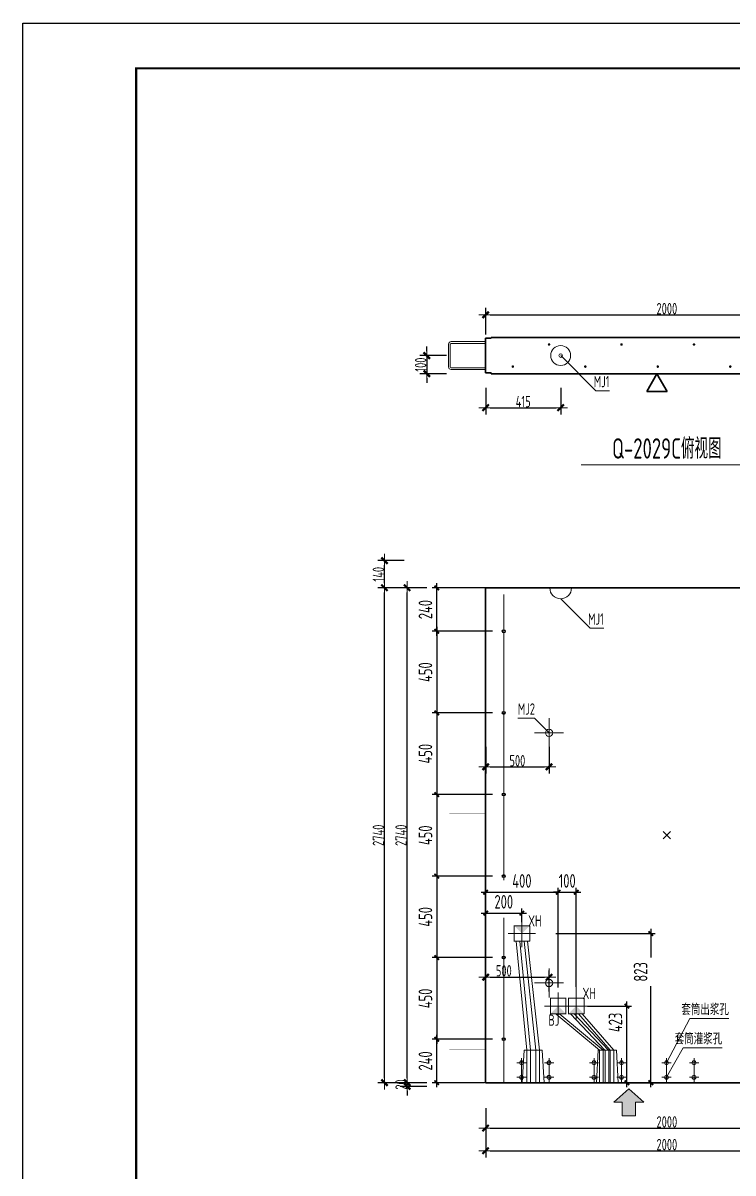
# Model space of a CAD drawing. Extents: x -85320 to 1679916, y -1321939 to 627.
# Drawn here: x 1261140 to 1276814, y -851246 to -825871 of the extents above; entities that cross this region are included whole.
import ezdxf
from ezdxf.enums import TextEntityAlignment as Align

# ---------------------------------------------------------------- set-up
doc = ezdxf.new("R2010")
doc.units = 0
doc.header["$LTSCALE"] = 1000
doc.linetypes.add('DOTE', pattern=[2.42, 2, -0.2, 0.02, -0.2])
for name, color, linetype in [('BORDER', 7, 'Continuous'), ('DIAN BOX', 7, 'Continuous'), ('S_WALL', 9, 'Continuous'), ('打印线框', 7, 'Continuous'), ('拉模', 7, 'Continuous')]:
    doc.layers.add(name, color=color, linetype=linetype)
for name, color, linetype, lineweight in [('WCOL', 7, 'Continuous', 0), ('参数表文字', 7, 'Continuous', 18), ('手孔', 6, 'Continuous', 0), ('直线', 7, 'Continuous', 18), ('预制墙图名', 7, 'Continuous', 18), ('预制墙埋件', 8, 'Continuous', 18), ('预制墙墙身水平筋', 130, 'Continuous', 18), ('预制墙墙身纵向受力筋', 1, 'Continuous', 18), ('预制墙详图标注', 3, 'Continuous', 18), ('预制墙详图轮廓', 3, 'Continuous', 35)]:
    doc.layers.add(name, color=color, linetype=linetype, lineweight=lineweight)
doc.styles.add('TSSD_Dimension', font='tssdeng.shx', dxfattribs={"width": 0.7, "bigfont": 'hztxt.shx'})
doc.styles.add('TSSD_Rein', font='Tssdeng.shx', dxfattribs={"width": 0.7, "bigfont": 'hztxt.shx'})
doc.styles.add('样式 1', font='yjkeng.shx', dxfattribs={"width": 0.7, "bigfont": 'yjkchn.shx'})
doc.styles.add('样式 2', font='yjkeng.shx', dxfattribs={"width": 0.7, "bigfont": 'yjkchn.shx'})
doc.dimstyles.new('标注', dxfattribs={"dimtxt": 300, "dimasz": 100, "dimexe": 100, "dimexo": 250, "dimgap": 100, "dimtad": 1, "dimdec": 0, "dimlfac": 0.25, "dimzin": 0, "dimdsep": 46, "dimtxsty": 'TSSD_Dimension', "dimblk": 'ARCHTICK', "dimcen": 0, "dimdle": 100, "dimclrt": 7, "dimadec": 0, "dimazin": 0, "dimtfac": 1, "dimtdec": 0, "dimtix": 1, "dimtmove": 2, "dimatfit": 3, "dimfxl": 1, "dimtolj": 1, "dimtzin": 0, "dimarcsym": 0})
doc.dimstyles.new('盈建科结构', dxfattribs={"dimscale": 100, "dimtxt": 2.5, "dimasz": 1, "dimexe": 1.5, "dimexo": 0.625, "dimgap": 0.1, "dimtad": 1, "dimdec": 0, "dimrnd": 1, "dimzin": 0, "dimdsep": 46, "dimtxsty": '样式 1', "dimblk": '_yjkbk', "dimblk1": 'ARCHTICK', "dimblk2": 'ARCHTICK', "dimcen": 0.09, "dimadec": 0, "dimazin": 0, "dimtfac": 1, "dimtdec": 4, "dimtix": 1, "dimtmove": 2, "dimatfit": 3, "dimfxl": 1, "dimtolj": 1, "dimtzin": 0, "dimarcsym": 0})

# ---------------------------------------------------------------- blocks, each defined once
blk = doc.blocks.new('_yjkbk')
blk.add_line((-1, 0), (1.5, 0))
blk.add_lwpolyline([(-0.7, -0.7, 0.5, 0.5, 0), (0.7, 0.7, 0.5, 0.5, 0)], format="xyseb")
blk = doc.blocks.new('*D1529')
at = {"layer": 'Defpoints', "color": 0, "transparency": 16777216}
for p in [(1271354, -849754), (1279354, -849754), (1279354, -850254)]:
    blk.add_point(p, dxfattribs=at)
at = {"layer": '预制墙详图标注', "color": 0, "lineweight": -2, "transparency": 16777216}
for p, q in [((1271354, -849816), (1271354, -850404)), ((1279354, -849816), (1279354, -850404)), ((1271454, -850254), (1279254, -850254))]:
    blk.add_line(p, q, dxfattribs=at)
at = {"layer": '预制墙详图标注', "color": 0, "lineweight": -2, "transparency": 16777216, "xscale": 100, "yscale": 100, "zscale": 100, "rotation": 180}
blk.add_blockref('_yjkbk', (1271354, -850254), dxfattribs=at)
at = {"layer": '预制墙详图标注', "color": 0, "lineweight": -2, "transparency": 16777216, "xscale": 100, "yscale": 100, "zscale": 100}
blk.add_blockref('_yjkbk', (1279354, -850254), dxfattribs=at)
at = {"layer": '预制墙详图标注', "color": 0, "transparency": 16777216, "insert": (1275354, -850244), "char_height": 250, "attachment_point": 8, "style": '样式 1'}
blk.add_mtext('\\A1;2000', dxfattribs=at)
blk = doc.blocks.new('_ArchTick')
at = {"color": 0, "linetype": 'ByBlock', "const_width": 0.4}
blk.add_lwpolyline([(-0.5, -0.5), (0.5, 0.5)], dxfattribs=at)
blk = doc.blocks.new('*D1530')
at = {"layer": 'Defpoints', "color": 0, "transparency": 16777216}
for p in [(1271354, -850254), (1279354, -850254), (1279354, -850754)]:
    blk.add_point(p, dxfattribs=at)
at = {"layer": '预制墙详图标注', "color": 0, "lineweight": -2, "transparency": 16777216}
for p, q in [((1271354, -850316), (1271354, -850904)), ((1279354, -850316), (1279354, -850904)), ((1271454, -850754), (1279254, -850754))]:
    blk.add_line(p, q, dxfattribs=at)
at = {"layer": '预制墙详图标注', "color": 0, "lineweight": -2, "transparency": 16777216, "xscale": 100, "yscale": 100, "zscale": 100, "rotation": 180}
blk.add_blockref('_yjkbk', (1271354, -850754), dxfattribs=at)
at = {"layer": '预制墙详图标注', "color": 0, "lineweight": -2, "transparency": 16777216, "xscale": 100, "yscale": 100, "zscale": 100}
blk.add_blockref('_yjkbk', (1279354, -850754), dxfattribs=at)
at = {"layer": '预制墙详图标注', "color": 0, "transparency": 16777216, "insert": (1275354, -850744), "char_height": 250, "attachment_point": 8, "style": '样式 1'}
blk.add_mtext('\\A1;2000', dxfattribs=at)
blk = doc.blocks.new('*D1531')
at = {"layer": 'Defpoints', "color": 0, "transparency": 16777216}
for p in [(1269620, -849254), (1270120, -849254), (1270120, -849334)]:
    blk.add_point(p, dxfattribs=at)
at = {"layer": '预制墙详图标注', "color": 0, "lineweight": -2, "transparency": 16777216}
for p, q in [((1270058, -849254), (1269470, -849254)), ((1269620, -849154), (1269620, -849054)), ((1269620, -849334), (1269620, -849254)), ((1270058, -849334), (1269470, -849334)), ((1269620, -849434), (1269620, -849534))]:
    blk.add_line(p, q, dxfattribs=at)
at = {"layer": '预制墙详图标注', "color": 0, "lineweight": -2, "transparency": 16777216, "xscale": 100, "yscale": 100, "zscale": 100}
for p, rotation in [((1269620, -849254), 270), ((1269620, -849334), 90)]:
    blk.add_blockref('_yjkbk', p, dxfattribs=dict(at, rotation=rotation))
at = {"layer": '预制墙详图标注', "color": 0, "transparency": 16777216, "insert": (1269610, -849294), "char_height": 250, "attachment_point": 8, "rotation": 90, "style": '样式 1'}
blk.add_mtext('\\A1;20', dxfattribs=at)
blk = doc.blocks.new('*D1534')
at = {"layer": 'Defpoints', "color": 0, "transparency": 16777216}
for p in [(1270554, -833209), (1270054, -833609), (1270554, -833609)]:
    blk.add_point(p, dxfattribs=at)
at = {"layer": '预制墙详图标注', "color": 0, "lineweight": -2, "transparency": 16777216}
for p, q in [((1270054, -833109), (1270054, -833009)), ((1270491, -833209), (1269904, -833209)), ((1270054, -833209), (1270054, -833609)), ((1270491, -833609), (1269904, -833609)), ((1270054, -833709), (1270054, -833809))]:
    blk.add_line(p, q, dxfattribs=at)
at = {"layer": '预制墙详图标注', "color": 0, "lineweight": -2, "transparency": 16777216, "xscale": 100, "yscale": 100, "zscale": 100}
for p, rotation in [((1270054, -833209), 270), ((1270054, -833609), 90)]:
    blk.add_blockref('_yjkbk', p, dxfattribs=dict(at, rotation=rotation))
at = {"layer": '预制墙详图标注', "color": 0, "transparency": 16777216, "insert": (1270044, -833409), "char_height": 250, "attachment_point": 8, "rotation": 90, "style": '样式 1'}
blk.add_mtext('\\A1;100', dxfattribs=at)
blk = doc.blocks.new('*D1536')
at = {"layer": 'Defpoints', "color": 0, "transparency": 16777216}
for p in [(1271354, -833859), (1273010, -833859), (1273010, -834359)]:
    blk.add_point(p, dxfattribs=at)
at = {"layer": '预制墙详图标注', "color": 0, "lineweight": -2, "transparency": 16777216}
for p, q in [((1271354, -833921), (1271354, -834509)), ((1273010, -833921), (1273010, -834509)), ((1271454, -834359), (1272910, -834359))]:
    blk.add_line(p, q, dxfattribs=at)
at = {"layer": '预制墙详图标注', "color": 0, "lineweight": -2, "transparency": 16777216, "xscale": 100, "yscale": 100, "zscale": 100, "rotation": 180}
blk.add_blockref('_yjkbk', (1271354, -834359), dxfattribs=at)
at = {"layer": '预制墙详图标注', "color": 0, "lineweight": -2, "transparency": 16777216, "xscale": 100, "yscale": 100, "zscale": 100}
blk.add_blockref('_yjkbk', (1273010, -834359), dxfattribs=at)
at = {"layer": '预制墙详图标注', "color": 0, "transparency": 16777216, "insert": (1272182, -834349), "char_height": 250, "attachment_point": 8, "style": '样式 1'}
blk.add_mtext('\\A1;415', dxfattribs=at)
blk = doc.blocks.new('*D1538')
at = {"layer": 'Defpoints', "color": 0, "transparency": 16777216}
for p in [(1279354, -832309), (1271354, -832809), (1279354, -832809)]:
    blk.add_point(p, dxfattribs=at)
at = {"layer": '预制墙详图标注', "color": 0, "lineweight": -2, "transparency": 16777216}
for p, q in [((1271354, -832746), (1271354, -832159)), ((1279354, -832746), (1279354, -832159)), ((1271454, -832309), (1279254, -832309))]:
    blk.add_line(p, q, dxfattribs=at)
at = {"layer": '预制墙详图标注', "color": 0, "lineweight": -2, "transparency": 16777216, "xscale": 100, "yscale": 100, "zscale": 100, "rotation": 180}
blk.add_blockref('_yjkbk', (1271354, -832309), dxfattribs=at)
at = {"layer": '预制墙详图标注', "color": 0, "lineweight": -2, "transparency": 16777216, "xscale": 100, "yscale": 100, "zscale": 100}
blk.add_blockref('_yjkbk', (1279354, -832309), dxfattribs=at)
at = {"layer": '预制墙详图标注', "color": 0, "transparency": 16777216, "insert": (1275354, -832299), "char_height": 250, "attachment_point": 8, "style": '样式 1'}
blk.add_mtext('\\A1;2000', dxfattribs=at)
blk = doc.blocks.new('*D1515')
at = {"layer": 'Defpoints', "color": 0, "transparency": 16777216}
for p in [(1273354, -847562), (1274471, -847562), (1275634, -849254)]:
    blk.add_point(p, dxfattribs=at)
at = {"layer": 'WCOL', "color": 0, "lineweight": -2, "transparency": 16777216}
for p, q in [((1274471, -849354), (1274471, -847462)), ((1273604, -847562), (1274571, -847562)), ((1275384, -849254), (1274371, -849254))]:
    blk.add_line(p, q, dxfattribs=at)
at = {"layer": 'WCOL', "color": 0, "lineweight": -2, "transparency": 16777216, "xscale": 100, "yscale": 100, "zscale": 100}
for p, rotation in [((1274471, -847562), 90), ((1274471, -849254), 270)]:
    blk.add_blockref('_ArchTick', p, dxfattribs=dict(at, rotation=rotation))
at = {"layer": 'WCOL', "color": 7, "transparency": 16777216, "insert": (1274218, -847923), "char_height": 300, "attachment_point": 5, "rotation": 90, "style": 'TSSD_Dimension'}
blk.add_mtext('\\A1;423', dxfattribs=at)
blk = doc.blocks.new('*D1516')
at = {"layer": 'Defpoints', "color": 0, "transparency": 16777216}
for p in [(1272954, -845051), (1271354, -845970), (1272954, -847402)]:
    blk.add_point(p, dxfattribs=at)
at = {"layer": 'WCOL', "color": 0, "lineweight": -2, "transparency": 16777216}
for p, q in [((1271354, -845720), (1271354, -844951)), ((1272954, -847152), (1272954, -844951)), ((1271254, -845051), (1273054, -845051))]:
    blk.add_line(p, q, dxfattribs=at)
at = {"layer": 'WCOL', "color": 0, "lineweight": -2, "transparency": 16777216, "xscale": 100, "yscale": 100, "zscale": 100, "rotation": 180}
blk.add_blockref('_ArchTick', (1271354, -845051), dxfattribs=at)
at = {"layer": 'WCOL', "color": 0, "lineweight": -2, "transparency": 16777216, "xscale": 100, "yscale": 100, "zscale": 100}
blk.add_blockref('_ArchTick', (1272954, -845051), dxfattribs=at)
at = {"layer": 'WCOL', "color": 7, "transparency": 16777216, "insert": (1272154, -844801), "char_height": 300, "attachment_point": 5, "style": 'TSSD_Dimension'}
blk.add_mtext('\\A1;400', dxfattribs=at)
blk = doc.blocks.new('*D1562')
at = {"layer": 'Defpoints', "color": 0, "transparency": 16777216}
for p in [(1272154, -845512), (1272154, -845962), (1271354, -846083)]:
    blk.add_point(p, dxfattribs=at)
at = {"layer": 'WCOL', "color": 0, "lineweight": -2, "transparency": 16777216}
for p, q in [((1271354, -845833), (1271354, -845412)), ((1272154, -845712), (1272154, -845412)), ((1271254, -845512), (1272254, -845512))]:
    blk.add_line(p, q, dxfattribs=at)
at = {"layer": 'WCOL', "color": 0, "lineweight": -2, "transparency": 16777216, "xscale": 100, "yscale": 100, "zscale": 100, "rotation": 180}
blk.add_blockref('_ArchTick', (1271354, -845512), dxfattribs=at)
at = {"layer": 'WCOL', "color": 0, "lineweight": -2, "transparency": 16777216, "xscale": 100, "yscale": 100, "zscale": 100}
blk.add_blockref('_ArchTick', (1272154, -845512), dxfattribs=at)
at = {"layer": 'WCOL', "color": 7, "transparency": 16777216, "insert": (1271754, -845262), "char_height": 300, "attachment_point": 5, "style": 'TSSD_Dimension'}
blk.add_mtext('\\A1;200', dxfattribs=at)
blk = doc.blocks.new('*D1563')
at = {"layer": 'Defpoints', "color": 0, "transparency": 16777216}
for p in [(1272656, -845962), (1274999, -845962), (1272656, -849254)]:
    blk.add_point(p, dxfattribs=at)
at = {"layer": 'WCOL', "color": 0, "lineweight": -2, "transparency": 16777216}
for p, q in [((1272906, -845962), (1275099, -845962)), ((1274999, -845862), (1274999, -846491)), ((1274999, -849354), (1274999, -847127)), ((1272906, -849254), (1275099, -849254))]:
    blk.add_line(p, q, dxfattribs=at)
at = {"layer": 'WCOL', "color": 0, "lineweight": -2, "transparency": 16777216, "xscale": 100, "yscale": 100, "zscale": 100}
for p, rotation in [((1274999, -845962), 90), ((1274999, -849254), 270)]:
    blk.add_blockref('_ArchTick', p, dxfattribs=dict(at, rotation=rotation))
at = {"layer": 'WCOL', "color": 7, "transparency": 16777216, "insert": (1274775, -846809), "char_height": 300, "attachment_point": 5, "rotation": 90, "style": 'TSSD_Dimension'}
blk.add_mtext('\\A1;823', dxfattribs=at)
blk = doc.blocks.new('线盒反')
at = {"layer": 'DIAN BOX'}
h = blk.add_hatch(color=256, dxfattribs=at)
h.dxf.hatch_style = 1
h.paths.add_polyline_path([(1384986, -744413), (1384814, -744241), (1385158, -744241)])
at = {"color": 6, "const_width": 20}
blk.add_lwpolyline([(1384814, -744241), (1384814, -744241), (1385158, -744241), (1385158, -744585), (1384814, -744585), (1384814, -744241)], dxfattribs=at)
at = {"layer": 'WCOL', "color": 4, "linetype": 'DOTE'}
for p, q in [((1384986, -744712), (1384986, -744113)), ((1385286, -744413), (1384687, -744413))]:
    blk.add_line(p, q, dxfattribs=at)
at = {"layer": 'WCOL', "color": 5}
blk.add_lwpolyline([(1385158, -744585), (1384814, -744585), (1384814, -744241), (1385158, -744241)], close=True, dxfattribs=at)
blk = doc.blocks.new('线盒')
at = {"layer": 'DIAN BOX'}
h = blk.add_hatch(color=256, dxfattribs=at)
h.dxf.hatch_style = 1
h.paths.add_polyline_path([(1465682, -670175), (1465854, -670347), (1465510, -670347)])
at = {"color": 6, "const_width": 20}
blk.add_lwpolyline([(1465510, -670003), (1465854, -670003), (1465854, -670347), (1465510, -670347), (1465510, -670003)], dxfattribs=at)
at = {"layer": 'WCOL', "color": 4, "linetype": 'DOTE'}
for p, q in [((1465682, -670475), (1465682, -669876)), ((1465383, -670175), (1465982, -670175))]:
    blk.add_line(p, q, dxfattribs=at)
at = {"layer": 'WCOL', "color": 5}
blk.add_lwpolyline([(1465510, -670347), (1465854, -670347), (1465854, -670003), (1465510, -670003)], close=True, dxfattribs=at)
blk = doc.blocks.new('*D2033')
at = {"layer": 'Defpoints', "color": 0, "transparency": 16777216}
for p in [(1271354, -841784), (1272754, -841784), (1272754, -842284)]:
    blk.add_point(p, dxfattribs=at)
at = {"layer": '预制墙详图标注', "color": 0, "lineweight": -2, "transparency": 16777216}
for p, q in [((1271354, -841846), (1271354, -842434)), ((1272754, -841846), (1272754, -842434)), ((1271454, -842284), (1272654, -842284))]:
    blk.add_line(p, q, dxfattribs=at)
at = {"layer": '预制墙详图标注', "color": 0, "lineweight": -2, "transparency": 16777216, "xscale": 100, "yscale": 100, "zscale": 100, "rotation": 180}
blk.add_blockref('_yjkbk', (1271354, -842284), dxfattribs=at)
at = {"layer": '预制墙详图标注', "color": 0, "lineweight": -2, "transparency": 16777216, "xscale": 100, "yscale": 100, "zscale": 100}
blk.add_blockref('_yjkbk', (1272754, -842284), dxfattribs=at)
at = {"layer": '预制墙详图标注', "color": 0, "transparency": 16777216, "insert": (1272054, -842274), "char_height": 250, "attachment_point": 8, "style": '样式 1'}
blk.add_mtext('\\A1;500', dxfattribs=at)
blk = doc.blocks.new('*D2034')
at = {"layer": 'Defpoints', "color": 0, "transparency": 16777216}
for p in [(1272754, -846926), (1271354, -847304), (1272754, -847304)]:
    blk.add_point(p, dxfattribs=at)
at = {"layer": '预制墙详图标注', "color": 0, "lineweight": -2, "transparency": 16777216}
for p, q in [((1271354, -847241), (1271354, -846776)), ((1271454, -846926), (1272654, -846926)), ((1272754, -847241), (1272754, -846776))]:
    blk.add_line(p, q, dxfattribs=at)
at = {"layer": '预制墙详图标注', "color": 0, "lineweight": -2, "transparency": 16777216, "xscale": 100, "yscale": 100, "zscale": 100, "rotation": 180}
blk.add_blockref('_yjkbk', (1271354, -846926), dxfattribs=at)
at = {"layer": '预制墙详图标注', "color": 0, "lineweight": -2, "transparency": 16777216, "xscale": 100, "yscale": 100, "zscale": 100}
blk.add_blockref('_yjkbk', (1272754, -846926), dxfattribs=at)
at = {"layer": '预制墙详图标注', "color": 0, "transparency": 16777216, "insert": (1271754, -846910), "char_height": 250, "attachment_point": 8, "style": '样式 1'}
blk.add_mtext('\\A1;500', dxfattribs=at)
blk = doc.blocks.new('*D2241')
at = {"layer": 'Defpoints', "color": 0, "transparency": 16777216}
for p in [(1269620, -838334), (1270120, -838334), (1270120, -849254)]:
    blk.add_point(p, dxfattribs=at)
at = {"layer": '预制墙详图标注', "color": 0, "lineweight": -2, "transparency": 16777216}
for p, q in [((1270058, -838334), (1269470, -838334)), ((1269620, -849154), (1269620, -838434)), ((1270058, -849254), (1269470, -849254))]:
    blk.add_line(p, q, dxfattribs=at)
at = {"layer": '预制墙详图标注', "color": 0, "lineweight": -2, "transparency": 16777216, "xscale": 100, "yscale": 100, "zscale": 100}
for p, rotation in [((1269620, -838334), 90), ((1269620, -849254), 270)]:
    blk.add_blockref('_yjkbk', p, dxfattribs=dict(at, rotation=rotation))
at = {"layer": '预制墙详图标注', "color": 0, "transparency": 16777216, "insert": (1269610, -843794), "char_height": 250, "attachment_point": 8, "rotation": 90, "style": '样式 1'}
blk.add_mtext('\\A1;2740', dxfattribs=at)
blk = doc.blocks.new('*D2242')
at = {"layer": 'Defpoints', "color": 0, "transparency": 16777216}
for p in [(1269120, -838334), (1269620, -838334), (1269620, -849254)]:
    blk.add_point(p, dxfattribs=at)
at = {"layer": '预制墙详图标注', "color": 0, "lineweight": -2, "transparency": 16777216}
for p, q in [((1269558, -838334), (1268970, -838334)), ((1269120, -849154), (1269120, -838434)), ((1269558, -849254), (1268970, -849254))]:
    blk.add_line(p, q, dxfattribs=at)
at = {"layer": '预制墙详图标注', "color": 0, "lineweight": -2, "transparency": 16777216, "xscale": 100, "yscale": 100, "zscale": 100}
for p, rotation in [((1269120, -838334), 90), ((1269120, -849254), 270)]:
    blk.add_blockref('_yjkbk', p, dxfattribs=dict(at, rotation=rotation))
at = {"layer": '预制墙详图标注', "color": 0, "transparency": 16777216, "insert": (1269110, -843794), "char_height": 250, "attachment_point": 8, "rotation": 90, "style": '样式 1'}
blk.add_mtext('\\A1;2740', dxfattribs=at)
blk = doc.blocks.new('*D2243')
at = {"layer": 'Defpoints', "color": 0, "transparency": 16777216}
for p in [(1269120, -837734), (1269620, -837734), (1269620, -838334)]:
    blk.add_point(p, dxfattribs=at)
at = {"layer": '预制墙详图标注', "color": 0, "lineweight": -2, "transparency": 16777216}
for p, q in [((1269558, -837734), (1268970, -837734)), ((1269120, -838234), (1269120, -837834)), ((1269558, -838334), (1268970, -838334))]:
    blk.add_line(p, q, dxfattribs=at)
at = {"layer": '预制墙详图标注', "color": 0, "lineweight": -2, "transparency": 16777216, "xscale": 100, "yscale": 100, "zscale": 100}
for p, rotation in [((1269120, -837734), 90), ((1269120, -838334), 270)]:
    blk.add_blockref('_yjkbk', p, dxfattribs=dict(at, rotation=rotation))
at = {"layer": '预制墙详图标注', "color": 0, "transparency": 16777216, "insert": (1269110, -838034), "char_height": 250, "attachment_point": 8, "rotation": 90, "style": '样式 1'}
blk.add_mtext('\\A1;140', dxfattribs=at)
blk = doc.blocks.new('图框1')
at = {"layer": 'BORDER', "const_width": 50}
blk.add_lwpolyline([(1377779, -823089), (1377779, -783089), (1433679, -783089), (1433679, -823089)], close=True, dxfattribs=at)
blk = doc.blocks.new('闭口左')
at = {"layer": '预制墙墙身水平筋', "color": 4}
for p, q in [((1032894, -832503), (1032894, -832999)), ((1032934, -832503), (1032934, -832999))]:
    blk.add_line(p, q, dxfattribs=at)
at = {"layer": '预制墙墙身水平筋', "lineweight": 18}
for p, q in [((1032954, -832443), (1033714, -832443)), ((1032954, -832443), (1033714, -832443)), ((1032954, -832443), (1033714, -832443)), ((1032954, -832443), (1033714, -832443)), ((1032954, -832443), (1033714, -832443)), ((1032954, -832443), (1033714, -832443)), ((1032954, -832443), (1033714, -832443)), ((1032954, -832443), (1033714, -832443)), ((1032954, -832443), (1033714, -832443)), ((1032954, -832443), (1033714, -832443)), ((1032954, -832443), (1033714, -832443)), ((1032954, -832443), (1033714, -832443)), ((1032954, -832443), (1033714, -832443)), ((1032954, -832443), (1033714, -832443)), ((1032954, -832443), (1033714, -832443)), ((1033714, -832483), (1032954, -832483)), ((1033714, -832483), (1032954, -832483)), ((1033714, -832483), (1032954, -832483)), ((1033714, -832483), (1032954, -832483)), ((1033714, -832483), (1032954, -832483)), ((1033714, -832483), (1032954, -832483)), ((1033714, -832483), (1032954, -832483)), ((1033714, -832483), (1032954, -832483)), ((1033714, -832483), (1032954, -832483)), ((1033714, -832483), (1032954, -832483)), ((1033714, -832483), (1032954, -832483)), ((1033714, -832483), (1032954, -832483)), ((1033714, -832483), (1032954, -832483)), ((1033714, -832483), (1032954, -832483)), ((1033714, -832483), (1032954, -832483)), ((1032954, -833019), (1033714, -833019)), ((1033714, -833059), (1032954, -833059))]:
    blk.add_line(p, q, dxfattribs=at)
for centre, radius, start, end in [((1032954, -832503), 60, 90, 180), ((1032954, -832503), 60, 90, 180), ((1032954, -832503), 60, 90, 180), ((1032954, -832503), 60, 90, 180), ((1032954, -832503), 60, 90, 180), ((1032954, -832503), 60, 90, 180), ((1032954, -832503), 60, 90, 180), ((1032954, -832503), 60, 90, 180), ((1032954, -832503), 60, 90, 180), ((1032954, -832503), 60, 90, 180), ((1032954, -832503), 60, 90, 180), ((1032954, -832503), 60, 90, 180), ((1032954, -832503), 60, 90, 180), ((1032954, -832503), 60, 90, 180), ((1032954, -832503), 20, 90, 180), ((1032954, -832503), 20, 90, 180), ((1032954, -832503), 20, 90, 180), ((1032954, -832503), 20, 90, 180), ((1032954, -832503), 20, 90, 180), ((1032954, -832503), 20, 90, 180), ((1032954, -832503), 20, 90, 180), ((1032954, -832503), 20, 90, 180), ((1032954, -832503), 20, 90, 180), ((1032954, -832503), 20, 90, 180), ((1032954, -832503), 20, 90, 180), ((1032954, -832503), 20, 90, 180), ((1032954, -832503), 20, 90, 180), ((1032954, -832503), 20, 90, 180), ((1032954, -832999), 60, 180, 270), ((1032954, -832999), 20, 180, 270)]:
    blk.add_arc(centre, radius, start, end, dxfattribs=at)
blk = doc.blocks.new('手孔')
at = {"layer": '手孔', "color": 6}
blk.add_lwpolyline([(1383436, -746221), (1383916, -746221), (1383876, -745501), (1383476, -745501)], close=True, dxfattribs=at)
at = {"layer": '手孔', "color": 4}
for points in [[(1383538, -746221), (1383618, -746221), (1383618, -745501), (1383538, -745501)], [(1383817, -746221), (1383737, -746221), (1383737, -745501), (1383817, -745501)]]:
    blk.add_lwpolyline(points, close=True, dxfattribs=at)
blk = doc.blocks.new('*D3038')
at = {"layer": 'Defpoints', "color": 0, "transparency": 16777216}
for p in [(1273354, -845051), (1272954, -847402), (1273354, -847390)]:
    blk.add_point(p, dxfattribs=at)
at = {"layer": '预制墙墙身水平筋', "color": 0, "lineweight": -2, "transparency": 16777216}
for p, q in [((1272954, -847152), (1272954, -844951)), ((1273354, -847140), (1273354, -844951)), ((1272954, -845051), (1272854, -845051)), ((1272954, -845051), (1273354, -845051)), ((1273354, -845051), (1273454, -845051))]:
    blk.add_line(p, q, dxfattribs=at)
at = {"layer": '预制墙墙身水平筋', "color": 0, "lineweight": -2, "transparency": 16777216, "xscale": 100, "yscale": 100, "zscale": 100}
blk.add_blockref('_ArchTick', (1272954, -845051), dxfattribs=at)
at = {"layer": '预制墙墙身水平筋', "color": 0, "lineweight": -2, "transparency": 16777216, "xscale": 100, "yscale": 100, "zscale": 100, "rotation": 180}
blk.add_blockref('_ArchTick', (1273354, -845051), dxfattribs=at)
at = {"layer": '预制墙墙身水平筋', "color": 7, "transparency": 16777216, "insert": (1273154, -844801), "char_height": 300, "attachment_point": 5, "style": 'TSSD_Dimension'}
blk.add_mtext('\\A1;100', dxfattribs=at)
blk = doc.blocks.new('*D3265')
at = {"layer": 'Defpoints', "color": 0, "transparency": 16777216}
for p in [(1270274, -848294), (1271581, -848294), (1271581, -849254)]:
    blk.add_point(p, dxfattribs=at)
at = {"layer": '拉模', "color": 0, "lineweight": -2, "transparency": 16777216}
for p, q in [((1270274, -849354), (1270274, -848194)), ((1271331, -848294), (1270174, -848294)), ((1271331, -849254), (1270174, -849254))]:
    blk.add_line(p, q, dxfattribs=at)
at = {"layer": '拉模', "color": 0, "lineweight": -2, "transparency": 16777216, "xscale": 100, "yscale": 100, "zscale": 100}
for p, rotation in [((1270274, -848294), 90), ((1270274, -849254), 270)]:
    blk.add_blockref('_ArchTick', p, dxfattribs=dict(at, rotation=rotation))
at = {"layer": '拉模', "color": 7, "transparency": 16777216, "insert": (1270024, -848774), "char_height": 300, "attachment_point": 5, "rotation": 90, "style": 'TSSD_Dimension'}
blk.add_mtext('\\A1;240', dxfattribs=at)
blk = doc.blocks.new('*D3266')
at = {"layer": 'Defpoints', "color": 0, "transparency": 16777216}
for p in [(1271754, -846494), (1270274, -848294), (1271754, -848294)]:
    blk.add_point(p, dxfattribs=at)
at = {"layer": '拉模', "color": 0, "lineweight": -2, "transparency": 16777216}
for p, q in [((1271504, -846494), (1270174, -846494)), ((1270274, -846394), (1270274, -848394)), ((1271504, -848294), (1270174, -848294))]:
    blk.add_line(p, q, dxfattribs=at)
at = {"layer": '拉模', "color": 0, "lineweight": -2, "transparency": 16777216, "xscale": 100, "yscale": 100, "zscale": 100}
for p, rotation in [((1270274, -846494), 90), ((1270274, -848294), 270)]:
    blk.add_blockref('_ArchTick', p, dxfattribs=dict(at, rotation=rotation))
at = {"layer": '拉模', "color": 7, "transparency": 16777216, "insert": (1270024, -847394), "char_height": 300, "attachment_point": 5, "rotation": 90, "style": 'TSSD_Dimension'}
blk.add_mtext('\\A1;450', dxfattribs=at)
blk = doc.blocks.new('*D3267')
at = {"layer": 'Defpoints', "color": 0, "transparency": 16777216}
for p in [(1271754, -844694), (1270274, -846494), (1271754, -846494)]:
    blk.add_point(p, dxfattribs=at)
at = {"layer": '拉模', "color": 0, "lineweight": -2, "transparency": 16777216}
for p, q in [((1271504, -844694), (1270174, -844694)), ((1270274, -844594), (1270274, -846594)), ((1271504, -846494), (1270174, -846494))]:
    blk.add_line(p, q, dxfattribs=at)
at = {"layer": '拉模', "color": 0, "lineweight": -2, "transparency": 16777216, "xscale": 100, "yscale": 100, "zscale": 100}
for p, rotation in [((1270274, -844694), 90), ((1270274, -846494), 270)]:
    blk.add_blockref('_ArchTick', p, dxfattribs=dict(at, rotation=rotation))
at = {"layer": '拉模', "color": 7, "transparency": 16777216, "insert": (1270024, -845594), "char_height": 300, "attachment_point": 5, "rotation": 90, "style": 'TSSD_Dimension'}
blk.add_mtext('\\A1;450', dxfattribs=at)
blk = doc.blocks.new('*D3268')
at = {"layer": 'Defpoints', "color": 0, "transparency": 16777216}
for p in [(1271754, -842894), (1270274, -844694), (1271754, -844694)]:
    blk.add_point(p, dxfattribs=at)
at = {"layer": '拉模', "color": 0, "lineweight": -2, "transparency": 16777216}
for p, q in [((1271504, -842894), (1270174, -842894)), ((1270274, -842794), (1270274, -844794)), ((1271504, -844694), (1270174, -844694))]:
    blk.add_line(p, q, dxfattribs=at)
at = {"layer": '拉模', "color": 0, "lineweight": -2, "transparency": 16777216, "xscale": 100, "yscale": 100, "zscale": 100}
for p, rotation in [((1270274, -842894), 90), ((1270274, -844694), 270)]:
    blk.add_blockref('_ArchTick', p, dxfattribs=dict(at, rotation=rotation))
at = {"layer": '拉模', "color": 7, "transparency": 16777216, "insert": (1270024, -843794), "char_height": 300, "attachment_point": 5, "rotation": 90, "style": 'TSSD_Dimension'}
blk.add_mtext('\\A1;450', dxfattribs=at)
blk = doc.blocks.new('*D3269')
at = {"layer": 'Defpoints', "color": 0, "transparency": 16777216}
for p in [(1271754, -841094), (1270274, -842894), (1271754, -842894)]:
    blk.add_point(p, dxfattribs=at)
at = {"layer": '拉模', "color": 0, "lineweight": -2, "transparency": 16777216}
for p, q in [((1271504, -841094), (1270174, -841094)), ((1270274, -840994), (1270274, -842994)), ((1271504, -842894), (1270174, -842894))]:
    blk.add_line(p, q, dxfattribs=at)
at = {"layer": '拉模', "color": 0, "lineweight": -2, "transparency": 16777216, "xscale": 100, "yscale": 100, "zscale": 100}
for p, rotation in [((1270274, -841094), 90), ((1270274, -842894), 270)]:
    blk.add_blockref('_ArchTick', p, dxfattribs=dict(at, rotation=rotation))
at = {"layer": '拉模', "color": 7, "transparency": 16777216, "insert": (1270024, -841994), "char_height": 300, "attachment_point": 5, "rotation": 90, "style": 'TSSD_Dimension'}
blk.add_mtext('\\A1;450', dxfattribs=at)
blk = doc.blocks.new('*D3270')
at = {"layer": 'Defpoints', "color": 0, "transparency": 16777216}
for p in [(1271754, -839294), (1270274, -841094), (1271754, -841094)]:
    blk.add_point(p, dxfattribs=at)
at = {"layer": '拉模', "color": 0, "lineweight": -2, "transparency": 16777216}
for p, q in [((1271504, -839294), (1270174, -839294)), ((1270274, -839194), (1270274, -841194)), ((1271504, -841094), (1270174, -841094))]:
    blk.add_line(p, q, dxfattribs=at)
at = {"layer": '拉模', "color": 0, "lineweight": -2, "transparency": 16777216, "xscale": 100, "yscale": 100, "zscale": 100}
for p, rotation in [((1270274, -839294), 90), ((1270274, -841094), 270)]:
    blk.add_blockref('_ArchTick', p, dxfattribs=dict(at, rotation=rotation))
at = {"layer": '拉模', "color": 7, "transparency": 16777216, "insert": (1270024, -840194), "char_height": 300, "attachment_point": 5, "rotation": 90, "style": 'TSSD_Dimension'}
blk.add_mtext('\\A1;450', dxfattribs=at)
blk = doc.blocks.new('*D3271')
at = {"layer": 'Defpoints', "color": 0, "transparency": 16777216}
for p in [(1270274, -838334), (1271754, -838334), (1271754, -839294)]:
    blk.add_point(p, dxfattribs=at)
at = {"layer": '拉模', "color": 0, "lineweight": -2, "transparency": 16777216}
for p, q in [((1271504, -838334), (1270174, -838334)), ((1270274, -839394), (1270274, -838234)), ((1271504, -839294), (1270174, -839294))]:
    blk.add_line(p, q, dxfattribs=at)
at = {"layer": '拉模', "color": 0, "lineweight": -2, "transparency": 16777216, "xscale": 100, "yscale": 100, "zscale": 100}
for p, rotation in [((1270274, -838334), 90), ((1270274, -839294), 270)]:
    blk.add_blockref('_ArchTick', p, dxfattribs=dict(at, rotation=rotation))
at = {"layer": '拉模', "color": 7, "transparency": 16777216, "insert": (1270024, -838814), "char_height": 300, "attachment_point": 5, "rotation": 90, "style": 'TSSD_Dimension'}
blk.add_mtext('\\A1;240', dxfattribs=at)

msp = doc.modelspace()

# ---------------------------------------------------------------- hatches: boundary and pattern name
at = {"layer": 'WCOL'}
h = msp.add_hatch(color=4, dxfattribs=at)
h.dxf.hatch_style = 1
h.paths.add_polyline_path([(1274845.059, -849686.36), (1274665.059, -849686.36), (1274665.059, -849986.36), (1274365.059, -849986.36), (1274365.059, -849686.36), (1274185.059, -849686.36), (1274515.059, -849386.36)])

# ---------------------------------------------------------------- linework, layer by layer
at = {"layer": 'S_WALL'}
for centre in [(1271753.68, -839293.637), (1271753.68, -841093.637), (1271753.68, -842893.637), (1271753.68, -844693.637), (1271753.68, -846493.637), (1271753.68, -848293.637)]:
    msp.add_circle(centre, 32, dxfattribs=at)
at = {"layer": 'WCOL', "color": 4, "linetype": 'DOTE'}
msp.add_line((1273353.68, -847700.989), (1273353.68, -847102.285), dxfattribs=at)
at = {"layer": 'WCOL', "color": 7}
for points in [[(1272264.951, -848533.637), (1272344.951, -848533.637), (1272106.438, -846133.637), (1272026.438, -846133.637)], [(1272543.434, -848533.637), (1272463.434, -848533.637), (1272200.921, -846133.637), (1272280.921, -846133.637)], [(1273868.046, -848533.637), (1273948.046, -848533.637), (1272993.68, -847741.752), (1272913.68, -847741.752)], [(1273985.68, -848533.637), (1274065.68, -848533.637), (1273306.438, -847733.637), (1273226.438, -847733.637)], [(1274181.497, -848533.637), (1274101.497, -848533.637), (1273400.921, -847733.637), (1273480.921, -847733.637)]]:
    msp.add_lwpolyline(points, close=True, dxfattribs=at)
at = {"layer": 'WCOL'}
msp.add_lwpolyline([(1274845.059, -849686.36), (1274665.059, -849686.36), (1274665.059, -849986.36), (1274365.059, -849986.36), (1274365.059, -849686.36), (1274185.059, -849686.36), (1274515.059, -849386.36), (1274845.059, -849686.36)], dxfattribs=at)
at = {"layer": '手孔', "color": 6}
msp.add_lwpolyline([(1273801.027, -849253.637), (1274281.027, -849253.637), (1274241.027, -848533.637), (1273841.027, -848533.637)], close=True, dxfattribs=at)
at = {"layer": '手孔', "color": 4}
for points in [[(1273868.046, -849253.637), (1273948.046, -849253.637), (1273948.046, -848533.637), (1273868.046, -848533.637)], [(1274070.537, -849253.637), (1273990.537, -849253.637), (1273990.537, -848533.637), (1274070.537, -848533.637)], [(1274181.497, -849253.637), (1274101.497, -849253.637), (1274101.497, -848533.637), (1274181.497, -848533.637)]]:
    msp.add_lwpolyline(points, close=True, dxfattribs=at)
at = {"layer": '打印线框', "color": 1}
msp.add_lwpolyline([(1261139.78, -867870.962), (1261139.78, -825870.962), (1320539.78, -825870.962), (1320539.78, -867870.962)], close=True, dxfattribs=at)
at = {"layer": '拉模', "color": 3, "lineweight": 0}
for p, q in [((1271753.68, -844785.476), (1271753.68, -838479.737)), ((1271753.68, -849253.637), (1271753.68, -845618.916))]:
    msp.add_line(p, q, dxfattribs=at)
at = {"layer": '直线', "lineweight": 18}
for points in [[(1273009.68, -833208.637), (1273784.68, -833983.637), (1274087.564, -833983.637)], [(1273009.68, -838573.637), (1273659.68, -839223.637), (1273962.564, -839223.637)], [(1272753.68, -841533.637), (1272428.68, -841208.637), (1272065.218, -841208.637)], [(1275345.68, -848813.637), (1275862.96, -847838.637), (1276722.803, -847838.637)], [(1275345.68, -849133.637), (1275716.89, -848483.637), (1276576.733, -848483.637)]]:
    msp.add_lwpolyline(points, dxfattribs=at)
at = {"layer": '预制墙图名', "lineweight": 18}
msp.add_line((1273464.42, -835618.637), (1277242.939, -835618.637), dxfattribs=at)
at = {"layer": '预制墙埋件', "lineweight": 18}
for p, q in [((1272753.68, -841853.637), (1272753.68, -841213.637)), ((1272433.68, -841533.637), (1273073.68, -841533.637)), ((1272753.68, -847373.637), (1272753.68, -846733.637)), ((1272433.68, -847053.637), (1273073.68, -847053.637))]:
    msp.add_line(p, q, dxfattribs=at)
for centre, radius in [((1273009.68, -833208.637), 220), ((1273009.68, -833208.637), 40), ((1272753.68, -841533.637), 80), ((1272753.68, -847053.637), 80)]:
    msp.add_circle(centre, radius, dxfattribs=at)
msp.add_arc((1273009.68, -838333.637), 240, 180, 0, dxfattribs=at)
at = {"layer": '预制墙墙身水平筋', "lineweight": 18, "const_width": 0.18}
for points in [[(1270690.215, -838493.637), (1270553.68, -838493.637), (1270553.68, -838453.637), (1271353.68, -838453.637), (1271353.68, -838493.637), (1270553.68, -838493.637), (1270553.68, -838453.637), (1270690.215, -838453.637)], [(1270690.215, -838493.637), (1270553.68, -838493.637), (1270553.68, -838453.637), (1271353.68, -838453.637), (1271353.68, -838493.637), (1270553.68, -838493.637), (1270553.68, -838453.637), (1270690.215, -838453.637)], [(1270690.215, -839313.637), (1270553.68, -839313.637), (1270553.68, -839273.637), (1271353.68, -839273.637), (1271353.68, -839313.637), (1270553.68, -839313.637), (1270553.68, -839273.637), (1270690.215, -839273.637)], [(1270690.215, -839313.637), (1270553.68, -839313.637), (1270553.68, -839273.637), (1271353.68, -839273.637), (1271353.68, -839313.637), (1270553.68, -839313.637), (1270553.68, -839273.637), (1270690.215, -839273.637)], [(1270690.215, -840113.637), (1270553.68, -840113.637), (1270553.68, -840073.637), (1271353.68, -840073.637), (1271353.68, -840113.637), (1270553.68, -840113.637), (1270553.68, -840073.637), (1270690.215, -840073.637)], [(1270690.215, -840113.637), (1270553.68, -840113.637), (1270553.68, -840073.637), (1271353.68, -840073.637), (1271353.68, -840113.637), (1270553.68, -840113.637), (1270553.68, -840073.637), (1270690.215, -840073.637)], [(1270690.215, -840913.637), (1270553.68, -840913.637), (1270553.68, -840873.637), (1271353.68, -840873.637), (1271353.68, -840913.637), (1270553.68, -840913.637), (1270553.68, -840873.637), (1270690.215, -840873.637)], [(1270690.215, -840913.637), (1270553.68, -840913.637), (1270553.68, -840873.637), (1271353.68, -840873.637), (1271353.68, -840913.637), (1270553.68, -840913.637), (1270553.68, -840873.637), (1270690.215, -840873.637)], [(1270690.215, -841713.637), (1270553.68, -841713.637), (1270553.68, -841673.637), (1271353.68, -841673.637), (1271353.68, -841713.637), (1270553.68, -841713.637), (1270553.68, -841673.637), (1270690.215, -841673.637)], [(1270690.215, -841713.637), (1270553.68, -841713.637), (1270553.68, -841673.637), (1271353.68, -841673.637), (1271353.68, -841713.637), (1270553.68, -841713.637), (1270553.68, -841673.637), (1270690.215, -841673.637)], [(1270690.215, -842513.637), (1270553.68, -842513.637), (1270553.68, -842473.637), (1271353.68, -842473.637), (1271353.68, -842513.637), (1270553.68, -842513.637), (1270553.68, -842473.637), (1270690.215, -842473.637)], [(1270690.215, -842513.637), (1270553.68, -842513.637), (1270553.68, -842473.637), (1271353.68, -842473.637), (1271353.68, -842513.637), (1270553.68, -842513.637), (1270553.68, -842473.637), (1270690.215, -842473.637)], [(1270690.215, -843313.637), (1270553.68, -843313.637), (1270553.68, -843273.637), (1271353.68, -843273.637), (1271353.68, -843313.637), (1270553.68, -843313.637), (1270553.68, -843273.637), (1270690.215, -843273.637)], [(1270690.215, -843313.637), (1270553.68, -843313.637), (1270553.68, -843273.637), (1271353.68, -843273.637), (1271353.68, -843313.637), (1270553.68, -843313.637), (1270553.68, -843273.637), (1270690.215, -843273.637)], [(1270690.215, -844113.637), (1270553.68, -844113.637), (1270553.68, -844073.637), (1271353.68, -844073.637), (1271353.68, -844113.637), (1270553.68, -844113.637), (1270553.68, -844073.637), (1270690.215, -844073.637)], [(1270690.215, -844113.637), (1270553.68, -844113.637), (1270553.68, -844073.637), (1271353.68, -844073.637), (1271353.68, -844113.637), (1270553.68, -844113.637), (1270553.68, -844073.637), (1270690.215, -844073.637)], [(1270690.215, -844913.637), (1270553.68, -844913.637), (1270553.68, -844873.637), (1271353.68, -844873.637), (1271353.68, -844913.637), (1270553.68, -844913.637), (1270553.68, -844873.637), (1270690.215, -844873.637)], [(1270690.215, -844913.637), (1270553.68, -844913.637), (1270553.68, -844873.637), (1271353.68, -844873.637), (1271353.68, -844913.637), (1270553.68, -844913.637), (1270553.68, -844873.637), (1270690.215, -844873.637)], [(1270690.215, -845713.637), (1270553.68, -845713.637), (1270553.68, -845673.637), (1271353.68, -845673.637), (1271353.68, -845713.637), (1270553.68, -845713.637), (1270553.68, -845673.637), (1270690.215, -845673.637)], [(1270690.215, -845713.637), (1270553.68, -845713.637), (1270553.68, -845673.637), (1271353.68, -845673.637), (1271353.68, -845713.637), (1270553.68, -845713.637), (1270553.68, -845673.637), (1270690.215, -845673.637)], [(1270690.215, -846513.637), (1270553.68, -846513.637), (1270553.68, -846473.637), (1271353.68, -846473.637), (1271353.68, -846513.637), (1270553.68, -846513.637), (1270553.68, -846473.637), (1270690.215, -846473.637)], [(1270690.215, -846513.637), (1270553.68, -846513.637), (1270553.68, -846473.637), (1271353.68, -846473.637), (1271353.68, -846513.637), (1270553.68, -846513.637), (1270553.68, -846473.637), (1270690.215, -846473.637)], [(1270690.215, -847313.637), (1270553.68, -847313.637), (1270553.68, -847273.637), (1271353.68, -847273.637), (1271353.68, -847313.637), (1270553.68, -847313.637), (1270553.68, -847273.637), (1270690.215, -847273.637)], [(1270690.215, -847313.637), (1270553.68, -847313.637), (1270553.68, -847273.637), (1271353.68, -847273.637), (1271353.68, -847313.637), (1270553.68, -847313.637), (1270553.68, -847273.637), (1270690.215, -847273.637)], [(1270690.215, -847713.637), (1270553.68, -847713.637), (1270553.68, -847673.637), (1271353.68, -847673.637), (1271353.68, -847713.637), (1270553.68, -847713.637), (1270553.68, -847673.637), (1270690.215, -847673.637)], [(1270690.215, -847713.637), (1270553.68, -847713.637), (1270553.68, -847673.637), (1271353.68, -847673.637), (1271353.68, -847713.637), (1270553.68, -847713.637), (1270553.68, -847673.637), (1270690.215, -847673.637)], [(1270690.215, -848113.637), (1270553.68, -848113.637), (1270553.68, -848073.637), (1271353.68, -848073.637), (1271353.68, -848113.637), (1270553.68, -848113.637), (1270553.68, -848073.637), (1270690.215, -848073.637)], [(1270690.215, -848113.637), (1270553.68, -848113.637), (1270553.68, -848073.637), (1271353.68, -848073.637), (1271353.68, -848113.637), (1270553.68, -848113.637), (1270553.68, -848073.637), (1270690.215, -848073.637)], [(1270690.215, -848513.637), (1270553.68, -848513.637), (1270553.68, -848473.637), (1271353.68, -848473.637), (1271353.68, -848513.637), (1270553.68, -848513.637), (1270553.68, -848473.637), (1270690.215, -848473.637)], [(1270690.215, -848513.637), (1270553.68, -848513.637), (1270553.68, -848473.637), (1271353.68, -848473.637), (1271353.68, -848513.637), (1270553.68, -848513.637), (1270553.68, -848473.637), (1270690.215, -848473.637)], [(1270690.215, -848953.637), (1270553.68, -848953.637), (1270553.68, -848913.637), (1271353.68, -848913.637), (1271353.68, -848953.637), (1270553.68, -848953.637), (1270553.68, -848913.637), (1270690.215, -848913.637)], [(1270690.215, -848953.637), (1270553.68, -848953.637), (1270553.68, -848913.637), (1271353.68, -848913.637), (1271353.68, -848953.637), (1270553.68, -848953.637), (1270553.68, -848913.637), (1270690.215, -848913.637)]]:
    msp.add_lwpolyline(points, close=True, dxfattribs=at)
at = {"layer": '预制墙墙身纵向受力筋', "lineweight": 18}
for p, q in [((1272145.68, -849236.304), (1272145.68, -848710.97)), ((1272753.68, -849236.304), (1272753.68, -848710.97)), ((1273745.68, -849236.304), (1273745.68, -848710.97)), ((1274353.68, -849236.304), (1274353.68, -848710.97)), ((1275345.68, -849236.304), (1275345.68, -848710.97)), ((1275953.68, -849236.304), (1275953.68, -848710.97)), ((1272043.013, -848813.637), (1272248.346, -848813.637)), ((1272651.013, -848813.637), (1272856.346, -848813.637)), ((1273643.013, -848813.637), (1273848.346, -848813.637)), ((1274251.013, -848813.637), (1274456.346, -848813.637)), ((1275243.013, -848813.637), (1275448.346, -848813.637)), ((1275851.013, -848813.637), (1276056.346, -848813.637)), ((1272043.013, -849133.637), (1272248.346, -849133.637)), ((1272651.013, -849133.637), (1272856.346, -849133.637)), ((1273643.013, -849133.637), (1273848.346, -849133.637)), ((1274251.013, -849133.637), (1274456.346, -849133.637)), ((1275243.013, -849133.637), (1275448.346, -849133.637)), ((1275851.013, -849133.637), (1276056.346, -849133.637))]:
    msp.add_line(p, q, dxfattribs=at)
at = {"layer": '预制墙墙身纵向受力筋', "lineweight": 18, "const_width": 28}
for points in [[(1272767.68, -832964.637, 1), (1272739.68, -832964.637, 1)], [(1274367.68, -832964.637, 1), (1274339.68, -832964.637, 1)], [(1275967.68, -832964.637, 1), (1275939.68, -832964.637, 1)], [(1271967.68, -833452.637, 1), (1271939.68, -833452.637, 1)], [(1273567.68, -833452.637, 1), (1273539.68, -833452.637, 1)], [(1275167.68, -833452.637, 1), (1275139.68, -833452.637, 1)], [(1276767.68, -833452.637, 1), (1276739.68, -833452.637, 1)]]:
    msp.add_lwpolyline(points, format="xyb", close=True, dxfattribs=at)
at = {"layer": '预制墙墙身纵向受力筋', "lineweight": 18, "const_width": 0.18}
for points in [[(1271921.68, -838333.637), (1271921.68, -837269.637), (1271985.68, -837269.637), (1271985.68, -838333.637)], [(1272721.68, -838333.637), (1272721.68, -837269.637), (1272785.68, -837269.637), (1272785.68, -838333.637)], [(1273521.68, -838333.637), (1273521.68, -837269.637), (1273585.68, -837269.637), (1273585.68, -838333.637)], [(1274321.68, -838333.637), (1274321.68, -837269.637), (1274385.68, -837269.637), (1274385.68, -838333.637)], [(1275121.68, -838333.637), (1275121.68, -837269.637), (1275185.68, -837269.637), (1275185.68, -838333.637)], [(1275921.68, -838333.637), (1275921.68, -837269.637), (1275985.68, -837269.637), (1275985.68, -838333.637)], [(1276721.68, -838333.637), (1276721.68, -837269.637), (1276785.68, -837269.637), (1276785.68, -838333.637)]]:
    msp.add_lwpolyline(points, close=True, dxfattribs=at)
at = {"layer": '预制墙墙身纵向受力筋', "lineweight": 18}
for centre in [(1272145.68, -848813.637), (1272753.68, -848813.637), (1273745.68, -848813.637), (1274353.68, -848813.637), (1275345.68, -848813.637), (1275953.68, -848813.637), (1272145.68, -849133.637), (1272753.68, -849133.637), (1273745.68, -849133.637), (1274353.68, -849133.637), (1275345.68, -849133.637), (1275953.68, -849133.637)]:
    msp.add_circle(centre, 42.667, dxfattribs=at)
at = {"layer": '预制墙详图标注', "lineweight": 35}
for p, q in [((1275134.68, -833608.637), (1274909.68, -833998.348)), ((1275134.68, -833608.637), (1275359.68, -833998.348)), ((1274909.68, -833998.348), (1275359.68, -833998.348)), ((1275273.68, -843713.637), (1275433.68, -843873.637)), ((1275273.68, -843873.637), (1275433.68, -843713.637))]:
    msp.add_line(p, q, dxfattribs=at)
at = {"layer": '预制墙详图轮廓', "lineweight": 35}
for p, q in [((1271473.68, -832808.637), (1279233.68, -832808.637)), ((1271473.68, -832828.637), (1271473.68, -832808.637)), ((1271353.68, -833588.637), (1271353.68, -832828.637)), ((1271353.68, -832828.637), (1271473.68, -832828.637)), ((1271473.68, -833588.637), (1271353.68, -833588.637)), ((1271473.68, -833608.637), (1271473.68, -833588.637)), ((1271473.68, -833608.637), (1279233.68, -833608.637)), ((1271353.68, -838333.637), (1279353.68, -838333.637)), ((1271353.68, -849253.637), (1271353.68, -838333.637)), ((1271353.68, -849253.637), (1279353.68, -849253.637))]:
    msp.add_line(p, q, dxfattribs=at)

# ---------------------------------------------------------------- block references
at = {"layer": 'WCOL', "color": 7}
for name, p in [('线盒反', (-112832.669, -101548.939)), ('线盒', (-192328.773, -177386.201))]:
    msp.add_blockref(name, p, dxfattribs=at)
at = {"layer": 'WCOL', "color": 7, "xscale": -1}
msp.add_blockref('线盒', (2738636.133, -177386.201), dxfattribs=at)
at = {"layer": '手孔', "color": 7}
msp.add_blockref('手孔', (-111273.239, -103032.756), dxfattribs=at)
at = {"layer": '拉模', "color": 3}
msp.add_blockref('图框1', (-114139.169, -43782.267), dxfattribs=at)
at = {"layer": '预制墙墙身水平筋', "color": 4}
msp.add_blockref('闭口左', (237639.309, -457.79), dxfattribs=at)

# ---------------------------------------------------------------- texts
at = {"layer": '参数表文字', "linetype": 'Continuous', "style": 'TSSD_Rein', "width": 0.7}
for p in [(1272440.103, -845683.867), (1273640.103, -847283.867)]:
    msp.add_text('XH', height=250, dxfattribs=at).set_placement(p, align=Align.MIDDLE_CENTER)
at = {"layer": '直线', "linetype": 'Continuous', "style": '样式 1', "width": 0.7}
for s, p in [('MJ1', (1274087.564, -833983.637)), ('MJ1', (1273962.564, -839223.637)), ('套筒出浆孔', (1276722.803, -847838.637)), ('套筒灌浆孔', (1276576.733, -848483.637))]:
    msp.add_text(s, height=250, dxfattribs=at).set_placement(p, align=Align.BOTTOM_RIGHT)
for s, p in [('MJ2', (1272065.218, -841208.637)), ('BJ', (1272738.431, -848073.396))]:
    msp.add_text(s, height=250, dxfattribs=at).set_placement(p, align=Align.BOTTOM_LEFT)
at = {"layer": '预制墙图名', "linetype": 'Continuous', "style": '样式 2', "width": 0.7}
msp.add_text('Q-2029C俯视图', height=450, dxfattribs=at).set_placement((1275353.68, -835618.637), align=Align.BOTTOM_CENTER)

# ---------------------------------------------------------------- dimensions: what is measured, and where the dimension line sits
at = {"layer": 'WCOL', "color": 7}
for base, p1, p2, picture, middle in [((1272953.68, -845050.99), (1271353.68, -845970.351), (1272953.68, -847401.637), '*D1516', (1272153.68, -844800.99)), ((1272153.68, -845511.618), (1271353.68, -846082.677), (1272153.68, -845961.637), '*D1562', (1271753.68, -845261.618))]:
    dim = msp.add_linear_dim(base=base, p1=p1, p2=p2, dimstyle='标注', dxfattribs=at)
    dim.commit()
    dim.dimension.update_dxf_attribs({"geometry": picture, "text_midpoint": middle})
for base, p1, p2, picture, middle in [((1274998.895, -845961.637), (1272656.138, -849253.637), (1272656.138, -845961.637), '*D1563', (1274775.181, -846808.588)), ((1274470.776, -847561.637), (1275633.653, -849253.637), (1273353.68, -847561.637), '*D1515', (1274217.758, -847922.966))]:
    dim = msp.add_linear_dim(base=base, p1=p1, p2=p2, angle=90, dimstyle='标注', dxfattribs=at)
    dim.commit()
    dim.dimension.update_dxf_attribs({"geometry": picture, "text_midpoint": middle, "dimtype": 160})
at = {"layer": '拉模', "color": 3}
for base, p1, p2, picture, middle in [((1270274.449, -838333.637), (1271753.68, -839293.637), (1271753.68, -838333.637), '*D3271', (1270024.449, -838813.637)), ((1270274.449, -841093.637), (1271753.68, -839293.637), (1271753.68, -841093.637), '*D3270', (1270024.449, -840193.637)), ((1270274.449, -842893.637), (1271753.68, -841093.637), (1271753.68, -842893.637), '*D3269', (1270024.449, -841993.637)), ((1270274.449, -844693.637), (1271753.68, -842893.637), (1271753.68, -844693.637), '*D3268', (1270024.449, -843793.637)), ((1270274.449, -846493.637), (1271753.68, -844693.637), (1271753.68, -846493.637), '*D3267', (1270024.449, -845593.637)), ((1270274.449, -848293.637), (1271753.68, -846493.637), (1271753.68, -848293.637), '*D3266', (1270024.449, -847393.637)), ((1270274.449, -848293.637), (1271581.474, -849253.637), (1271581.474, -848293.637), '*D3265', (1270024.449, -848773.637))]:
    dim = msp.add_linear_dim(base=base, p1=p1, p2=p2, angle=90, dimstyle='标注', dxfattribs=at)
    dim.commit()
    dim.dimension.update_dxf_attribs({"geometry": picture, "text_midpoint": middle})
at = {"layer": '预制墙墙身水平筋', "color": 3}
dim = msp.add_linear_dim(base=(1273353.68, -845050.99), p1=(1272953.68, -847401.637), p2=(1273353.68, -847389.637), dimstyle='标注', dxfattribs=at)
dim.commit()
dim.dimension.update_dxf_attribs({"geometry": '*D3038', "text_midpoint": (1273153.68, -844800.99)})
at = {"layer": '预制墙详图标注'}
for p1, p2, distance, picture, middle in [((1271353.68, -832808.637), (1279353.68, -832808.637), 500, '*D1538', (1275353.68, -832173.637)), ((1270553.68, -833208.637), (1270553.68, -833608.637), -500, '*D1534', (1269918.68, -833408.637)), ((1271353.68, -833858.637), (1273009.68, -833858.637), -500, '*D1536', (1272181.68, -834223.637)), ((1270120.13, -849333.637), (1270120.13, -849253.637), 500, '*D1531', (1269485.13, -849293.637)), ((1271353.68, -849753.637), (1279353.68, -849753.637), -500, '*D1529', (1275353.68, -850118.637)), ((1271353.68, -850253.637), (1279353.68, -850253.637), -500, '*D1530', (1275353.68, -850618.637))]:
    dim = msp.add_aligned_dim(p1=p1, p2=p2, distance=distance, dimstyle='盈建科结构', override={"dimscale": 100, "dimtxt": 2.5, "dimasz": 1, "dimexe": 1.5, "dimexo": 0.625, "dimgap": 0.1, "dimtad": 1, "dimlfac": 0.25, "dimrnd": 5, "dimdle": 0, "dimtix": 1, "dimfxlon": 0}, dxfattribs=at)
    dim.commit()
    dim.dimension.update_dxf_attribs({"geometry": picture, "text_midpoint": middle})
for p1, p2, distance, text, picture, middle in [((1269620.13, -838333.637), (1269620.13, -837733.637), 500, '140', '*D2243', (1268985.13, -838033.637)), ((1269620.13, -849253.637), (1269620.13, -838333.637), 500, '2740', '*D2242', (1268985.13, -843793.637)), ((1270120.13, -849253.637), (1270120.13, -838333.637), 500, '2740', '*D2241', (1269485.13, -843793.637)), ((1271353.68, -841783.637), (1272753.68, -841783.637), -500, '500', '*D2033', (1272053.68, -842148.637))]:
    dim = msp.add_aligned_dim(p1=p1, p2=p2, distance=distance, text=text, dimstyle='盈建科结构', override={"dimscale": 100, "dimtxt": 2.5, "dimasz": 1, "dimexe": 1.5, "dimexo": 0.625, "dimgap": 0.1, "dimtad": 1, "dimlfac": 0.25, "dimrnd": 5, "dimdle": 0, "dimtix": 1, "dimfxlon": 0}, dxfattribs=at)
    dim.commit()
    dim.dimension.update_dxf_attribs({"geometry": picture, "text_midpoint": middle})
dim = msp.add_linear_dim(base=(1272753.68, -846926.123), p1=(1271353.68, -847303.637), p2=(1272753.68, -847303.637), angle=0, text='500', dimstyle='盈建科结构', override={"dimlfac": 0.25, "dimrnd": 5}, dxfattribs=at)
dim.commit()
dim.dimension.update_dxf_attribs({"geometry": '*D2034', "text_midpoint": (1271753.68, -846784.852), "dimtype": 161})

doc.saveas('drawing.dxf')
